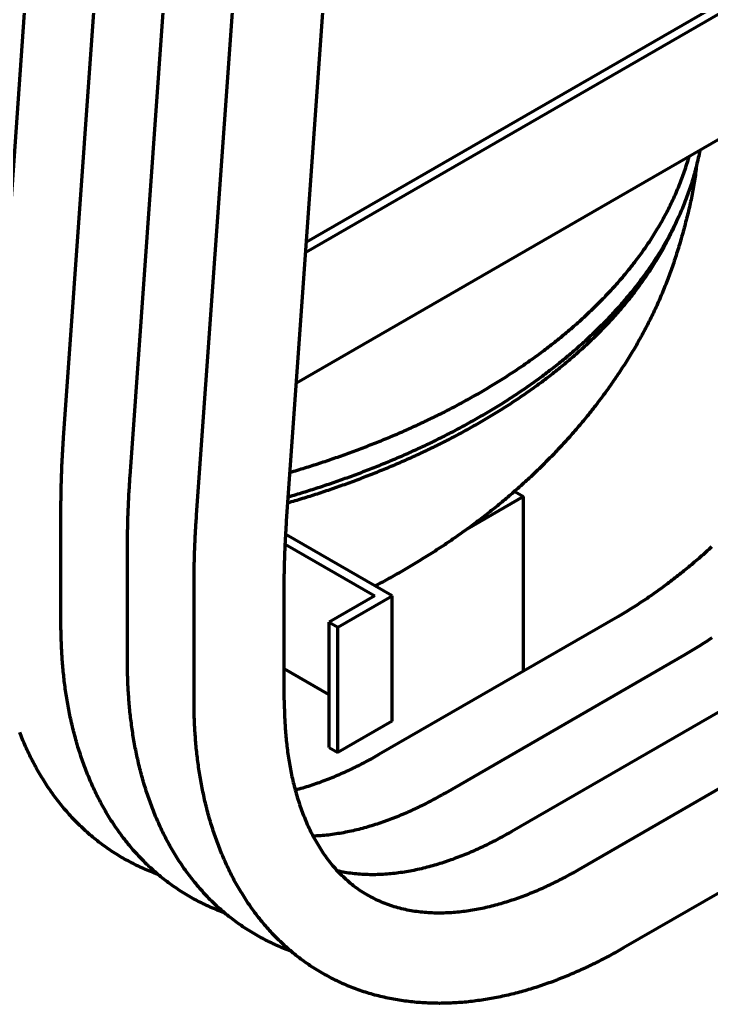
# Model space of a CAD drawing. Header units: millimetres. Extents: x 0 to 2382, y 0 to 420.
# Drawn here: x 328.67 to 346.68, y 42.27 to 67.89 of the extents above; entities that cross this region are included whole.
import ezdxf

# ---------------------------------------------------------------- set-up
doc = ezdxf.new("R2010")
doc.units = ezdxf.units.MM
doc.layers.add('01-VISIBLE', color=7, linetype='CONTINUOUS', lineweight=70)

msp = doc.modelspace()

# ---------------------------------------------------------------- linework, layer by layer
at = {"layer": '01-VISIBLE'}
for p, q in [((328.077, 57.996), (330.047, 85.642)), ((329.809, 56.996), (331.78, 84.642)), ((331.542, 55.996), (333.512, 83.641)), ((333.274, 54.995), (335.245, 82.641)), ((335.618, 54.828), (337.532, 81.68)), ((336.136, 62.099), (352.236, 71.394)), ((352.236, 71.133), (336.117, 61.827)), ((352.236, 67.867), (335.874, 58.421)), ((341.785, 55.465), (340.3, 54.607)), ((341.558, 55.595), (341.514, 55.57)), ((341.558, 55.595), (341.785, 55.465)), ((341.785, 50.918), (341.785, 55.465)), ((329.741, 52.166), (329.741, 55.129)), ((338.369, 52.88), (335.596, 54.482)), ((331.474, 51.166), (331.474, 54.129)), ((335.583, 54.228), (337.917, 52.88)), ((333.206, 50.166), (333.206, 53.129)), ((335.556, 50.166), (335.556, 53.129)), ((337.917, 52.88), (336.729, 52.195)), ((336.955, 52.064), (338.369, 52.88)), ((338.369, 49.614), (338.369, 52.88)), ((344.241, 52.336), (338.019, 48.744)), ((336.729, 52.195), (336.955, 52.064)), ((336.729, 48.929), (336.729, 52.195)), ((336.955, 48.798), (336.955, 52.064)), ((345.974, 51.336), (339.751, 47.744)), ((336.729, 50.3), (335.556, 50.977)), ((347.706, 50.336), (341.484, 46.743)), ((338.369, 49.614), (336.955, 48.798)), ((349.439, 49.336), (343.216, 45.743)), ((336.729, 48.929), (336.955, 48.798)), ((350.614, 47.301), (344.391, 43.708))]:
    msp.add_line(p, q, dxfattribs=at)
for points in [[(346.377, 64.485), (346.368, 64.435), (346.358, 64.386), (346.348, 64.337), (346.337, 64.288), (346.327, 64.24), (346.316, 64.191), (346.304, 64.142), (346.293, 64.093), (346.281, 64.045), (346.268, 63.997), (346.255, 63.948), (346.242, 63.9), (346.229, 63.852), (346.215, 63.804), (346.201, 63.756), (346.187, 63.708), (346.172, 63.66), (346.157, 63.612), (346.142, 63.565), (346.126, 63.517), (346.11, 63.47), (346.094, 63.422), (346.077, 63.375), (346.06, 63.328), (346.043, 63.281), (346.026, 63.234), (346.008, 63.188), (345.99, 63.141), (345.971, 63.095), (345.952, 63.048), (345.933, 63.002), (345.914, 62.956), (345.894, 62.91), (345.875, 62.864), (345.854, 62.818), (345.834, 62.773), (345.813, 62.727), (345.792, 62.682), (345.771, 62.637), (345.749, 62.591), (345.727, 62.546), (345.705, 62.502), (345.683, 62.457), (345.66, 62.412), (345.637, 62.368), (345.614, 62.324), (345.591, 62.279), (345.567, 62.235), (345.543, 62.192), (345.519, 62.148), (345.494, 62.104), (345.469, 62.061), (345.444, 62.017), (345.419, 61.974), (345.394, 61.931), (345.368, 61.888), (345.342, 61.845), (345.316, 61.803), (345.29, 61.76), (345.263, 61.718), (345.236, 61.676), (345.209, 61.634), (345.182, 61.592), (345.154, 61.55), (345.126, 61.509), (345.098, 61.467), (345.07, 61.426), (345.042, 61.385), (345.013, 61.344), (344.984, 61.303), (344.955, 61.262), (344.926, 61.222), (344.896, 61.181), (344.867, 61.141), (344.837, 61.101), (344.807, 61.061), (344.777, 61.021), (344.746, 60.981), (344.716, 60.942), (344.685, 60.903), (344.654, 60.863), (344.622, 60.824), (344.591, 60.785), (344.559, 60.747), (344.528, 60.708), (344.496, 60.67), (344.464, 60.631), (344.431, 60.593), (344.399, 60.555), (344.366, 60.517), (344.333, 60.479), (344.3, 60.442), (344.267, 60.404), (344.234, 60.367), (344.2, 60.33), (344.167, 60.293), (344.133, 60.256), (344.099, 60.219), (344.065, 60.183), (344.03, 60.147), (343.996, 60.11), (343.961, 60.074), (343.927, 60.038), (343.892, 60.002), (343.857, 59.967), (343.821, 59.931), (343.786, 59.896), (343.751, 59.861), (343.715, 59.826), (343.679, 59.791), (343.643, 59.756), (343.607, 59.721), (343.571, 59.687), (343.535, 59.652), (343.498, 59.618), (343.462, 59.584), (343.425, 59.55), (343.388, 59.516), (343.351, 59.483), (343.314, 59.449), (343.277, 59.416), (343.239, 59.383), (343.202, 59.349), (343.164, 59.317), (343.126, 59.284), (343.088, 59.251), (343.051, 59.219), (343.012, 59.186), (342.974, 59.154), (342.936, 59.122), (342.897, 59.09), (342.859, 59.058), (342.82, 59.026), (342.781, 58.995), (342.742, 58.963), (342.703, 58.932), (342.664, 58.901), (342.625, 58.87), (342.586, 58.839), (342.546, 58.808), (342.507, 58.777), (342.467, 58.747), (342.427, 58.717), (342.388, 58.686), (342.348, 58.656), (342.308, 58.626), (342.268, 58.597), (342.227, 58.567), (342.187, 58.537), (342.147, 58.508), (342.106, 58.479), (342.065, 58.449), (342.025, 58.42), (341.984, 58.391), (341.943, 58.363), (341.902, 58.334), (341.861, 58.305), (341.82, 58.277), (341.779, 58.249), (341.737, 58.221), (341.696, 58.193), (341.654, 58.165), (341.613, 58.137), (341.571, 58.109), (341.529, 58.082), (341.487, 58.054), (341.445, 58.027), (341.403, 58), (341.361, 57.973), (341.319, 57.946), (341.277, 57.919), (341.235, 57.893), (341.192, 57.866), (341.15, 57.84), (341.107, 57.813), (341.065, 57.787), (341.022, 57.761), (340.979, 57.735), (340.936, 57.709), (340.894, 57.684), (340.851, 57.658), (340.808, 57.633), (340.764, 57.607), (340.721, 57.582), (340.678, 57.557), (340.635, 57.532), (340.591, 57.507), (340.548, 57.482), (340.504, 57.458), (340.461, 57.433), (340.417, 57.409), (340.373, 57.384), (340.33, 57.36), (340.286, 57.336), (340.242, 57.312), (340.198, 57.288), (340.154, 57.265), (340.11, 57.241), (340.066, 57.218), (340.021, 57.194), (339.977, 57.171), (339.933, 57.148), (339.889, 57.125), (339.844, 57.102), (339.8, 57.079), (339.755, 57.056), (339.71, 57.034), (339.666, 57.011), (339.621, 56.989), (339.576, 56.966), (339.531, 56.944), (339.487, 56.922), (339.442, 56.9), (339.397, 56.878), (339.352, 56.857), (339.307, 56.835), (339.261, 56.813), (339.216, 56.792), (339.171, 56.771), (339.126, 56.749), (339.08, 56.728), (339.035, 56.707), (338.99, 56.686), (338.944, 56.666), (338.899, 56.645), (338.853, 56.624), (338.807, 56.604), (338.762, 56.583), (338.716, 56.563), (338.67, 56.543), (338.624, 56.523), (338.579, 56.503), (338.533, 56.483), (338.487, 56.463), (338.441, 56.444), (338.395, 56.424), (338.349, 56.405), (338.303, 56.385), (338.256, 56.366), (338.21, 56.347), (338.164, 56.328), (338.118, 56.309), (338.071, 56.29), (338.025, 56.271), (337.979, 56.253), (337.932, 56.234), (337.886, 56.216), (337.839, 56.197), (337.793, 56.179), (337.746, 56.161), (337.699, 56.143), (337.653, 56.125), (337.606, 56.107), (337.559, 56.089), (337.513, 56.071), (337.466, 56.054), (337.419, 56.036), (337.372, 56.019), (337.325, 56.002), (337.278, 55.984), (337.231, 55.967), (337.184, 55.95), (337.137, 55.933), (337.09, 55.917), (337.043, 55.9), (336.996, 55.883), (336.948, 55.867), (336.901, 55.85), (336.854, 55.834), (336.807, 55.818), (336.759, 55.801), (336.712, 55.785), (336.665, 55.769), (336.617, 55.754), (336.57, 55.738), (336.522, 55.722), (336.475, 55.706), (336.427, 55.691), (336.38, 55.675), (336.332, 55.66), (336.284, 55.645), (336.237, 55.63), (336.189, 55.615), (336.141, 55.6), (336.094, 55.585), (336.046, 55.57), (335.998, 55.555), (335.95, 55.541), (335.902, 55.526), (335.855, 55.512), (335.807, 55.497), (335.759, 55.483), (335.711, 55.469), (335.663, 55.455)], [(335.709, 56.098), (335.757, 56.113), (335.805, 56.127), (335.853, 56.141), (335.901, 56.156), (335.949, 56.17), (335.997, 56.185), (336.045, 56.2), (336.093, 56.215), (336.141, 56.229), (336.188, 56.244), (336.236, 56.26), (336.284, 56.275), (336.332, 56.29), (336.38, 56.305), (336.427, 56.321), (336.475, 56.337), (336.523, 56.352), (336.57, 56.368), (336.618, 56.384), (336.665, 56.4), (336.713, 56.416), (336.76, 56.432), (336.808, 56.448), (336.855, 56.464), (336.903, 56.481), (336.95, 56.497), (336.997, 56.514), (337.045, 56.531), (337.092, 56.547), (337.139, 56.564), (337.186, 56.581), (337.233, 56.598), (337.281, 56.616), (337.328, 56.633), (337.375, 56.65), (337.422, 56.668), (337.469, 56.685), (337.516, 56.703), (337.563, 56.721), (337.609, 56.738), (337.656, 56.756), (337.703, 56.774), (337.75, 56.793), (337.797, 56.811), (337.843, 56.829), (337.89, 56.848), (337.937, 56.866), (337.983, 56.885), (338.03, 56.903), (338.076, 56.922), (338.123, 56.941), (338.169, 56.96), (338.215, 56.979), (338.262, 56.999), (338.308, 57.018), (338.354, 57.037), (338.4, 57.057), (338.446, 57.077), (338.493, 57.096), (338.539, 57.116), (338.585, 57.136), (338.631, 57.156), (338.677, 57.176), (338.722, 57.197), (338.768, 57.217), (338.814, 57.237), (338.86, 57.258), (338.905, 57.279), (338.951, 57.3), (338.997, 57.32), (339.042, 57.341), (339.088, 57.363), (339.133, 57.384), (339.179, 57.405), (339.224, 57.427), (339.269, 57.448), (339.314, 57.47), (339.36, 57.491), (339.405, 57.513), (339.45, 57.535), (339.495, 57.557), (339.54, 57.58), (339.585, 57.602), (339.63, 57.624), (339.675, 57.647), (339.719, 57.669), (339.764, 57.692), (339.809, 57.715), (339.853, 57.738), (339.898, 57.761), (339.942, 57.784), (339.987, 57.808), (340.031, 57.831), (340.075, 57.854), (340.12, 57.878), (340.164, 57.902), (340.208, 57.926), (340.252, 57.95), (340.296, 57.974), (340.34, 57.998), (340.384, 58.022), (340.427, 58.047), (340.471, 58.071), (340.515, 58.096), (340.558, 58.121), (340.602, 58.146), (340.645, 58.171), (340.689, 58.196), (340.732, 58.221), (340.775, 58.247), (340.819, 58.272), (340.862, 58.298), (340.905, 58.324), (340.948, 58.349), (340.991, 58.375), (341.033, 58.402), (341.076, 58.428), (341.119, 58.454), (341.161, 58.481), (341.204, 58.507), (341.246, 58.534), (341.289, 58.561), (341.331, 58.588), (341.373, 58.615), (341.415, 58.642), (341.457, 58.669), (341.499, 58.697), (341.541, 58.725), (341.583, 58.752), (341.625, 58.78), (341.666, 58.808), (341.708, 58.836), (341.749, 58.864), (341.791, 58.893), (341.832, 58.921), (341.873, 58.95), (341.914, 58.979), (341.955, 59.008), (341.996, 59.037), (342.037, 59.066), (342.078, 59.095), (342.118, 59.125), (342.159, 59.154), (342.199, 59.184), (342.24, 59.214), (342.28, 59.244), (342.32, 59.274), (342.36, 59.304), (342.4, 59.334), (342.44, 59.365), (342.479, 59.395), (342.519, 59.426), (342.559, 59.457), (342.598, 59.488), (342.637, 59.519), (342.676, 59.55), (342.715, 59.582), (342.754, 59.613), (342.793, 59.645), (342.832, 59.677), (342.871, 59.709), (342.909, 59.741), (342.948, 59.774), (342.986, 59.806), (343.024, 59.839), (343.062, 59.871), (343.1, 59.904), (343.138, 59.937), (343.175, 59.97), (343.213, 60.004), (343.25, 60.037), (343.287, 60.071), (343.325, 60.104), (343.362, 60.138), (343.398, 60.172), (343.435, 60.206), (343.472, 60.241), (343.508, 60.275), (343.545, 60.31), (343.581, 60.344), (343.617, 60.379), (343.653, 60.414), (343.688, 60.449), (343.724, 60.485), (343.759, 60.52), (343.795, 60.556), (343.83, 60.592), (343.865, 60.628), (343.9, 60.664), (343.934, 60.7), (343.969, 60.736), (344.003, 60.773), (344.037, 60.809), (344.072, 60.846), (344.105, 60.883), (344.139, 60.92), (344.173, 60.958), (344.206, 60.995), (344.239, 61.033), (344.272, 61.071), (344.305, 61.108), (344.338, 61.146), (344.37, 61.185), (344.403, 61.223), (344.435, 61.262), (344.467, 61.3), (344.498, 61.339), (344.53, 61.378), (344.561, 61.417), (344.593, 61.456), (344.624, 61.496), (344.654, 61.535), (344.685, 61.575), (344.715, 61.615), (344.746, 61.655), (344.776, 61.695), (344.805, 61.736), (344.835, 61.776), (344.864, 61.817), (344.893, 61.858), (344.922, 61.899), (344.951, 61.94), (344.98, 61.981), (345.008, 62.022), (345.036, 62.064), (345.064, 62.106), (345.091, 62.148), (345.119, 62.19), (345.146, 62.232), (345.173, 62.274), (345.199, 62.317), (345.226, 62.359), (345.252, 62.402), (345.278, 62.445), (345.303, 62.488), (345.329, 62.531), (345.354, 62.575), (345.379, 62.618), (345.404, 62.662), (345.428, 62.706), (345.452, 62.75), (345.476, 62.794), (345.5, 62.838), (345.523, 62.883), (345.546, 62.927), (345.569, 62.972), (345.591, 63.017), (345.613, 63.062), (345.635, 63.107), (345.657, 63.152), (345.678, 63.197), (345.699, 63.243), (345.72, 63.289), (345.741, 63.334), (345.761, 63.38), (345.781, 63.426), (345.8, 63.472), (345.82, 63.519), (345.839, 63.565), (345.857, 63.612), (345.876, 63.658), (345.894, 63.705), (345.911, 63.752), (345.929, 63.799), (345.946, 63.846), (345.963, 63.894), (345.979, 63.941), (345.995, 63.988), (346.011, 64.036), (346.026, 64.084), (346.042, 64.132), (346.056, 64.18), (346.071, 64.228), (346.085, 64.276), (346.099, 64.324)], [(346.292, 64.091), (346.286, 64.041), (346.281, 63.991), (346.275, 63.941), (346.268, 63.891), (346.262, 63.842), (346.255, 63.792), (346.248, 63.742), (346.24, 63.693), (346.232, 63.643), (346.224, 63.594), (346.216, 63.544), (346.207, 63.495), (346.198, 63.446), (346.189, 63.396), (346.18, 63.347), (346.17, 63.298), (346.16, 63.249), (346.15, 63.2), (346.139, 63.151), (346.128, 63.102), (346.117, 63.053), (346.106, 63.004), (346.095, 62.955), (346.083, 62.906), (346.071, 62.858), (346.059, 62.809), (346.047, 62.76), (346.035, 62.712), (346.022, 62.663), (346.009, 62.614), (345.997, 62.566), (345.984, 62.518), (345.971, 62.469), (345.958, 62.421), (345.944, 62.372), (345.931, 62.324), (345.917, 62.276), (345.904, 62.228), (345.89, 62.179), (345.876, 62.131), (345.862, 62.083), (345.848, 62.035), (345.833, 61.987), (345.819, 61.939), (345.804, 61.891), (345.789, 61.843), (345.774, 61.795), (345.759, 61.747), (345.744, 61.7), (345.728, 61.652), (345.713, 61.604), (345.697, 61.557), (345.681, 61.509), (345.664, 61.462), (345.648, 61.414), (345.631, 61.367), (345.614, 61.32), (345.597, 61.273), (345.579, 61.226), (345.562, 61.179), (345.544, 61.132), (345.526, 61.085), (345.507, 61.039), (345.489, 60.992), (345.47, 60.946), (345.451, 60.899), (345.432, 60.853), (345.413, 60.806), (345.394, 60.76), (345.375, 60.713), (345.356, 60.667), (345.336, 60.621), (345.316, 60.575), (345.295, 60.53), (345.275, 60.484), (345.254, 60.438), (345.233, 60.393), (345.212, 60.347), (345.191, 60.302), (345.169, 60.256), (345.147, 60.211), (345.125, 60.166), (345.103, 60.121), (345.081, 60.076), (345.059, 60.031), (345.036, 59.987), (345.013, 59.942), (344.99, 59.897), (344.967, 59.853), (344.943, 59.809), (344.92, 59.764), (344.896, 59.72), (344.872, 59.676), (344.848, 59.632), (344.824, 59.588), (344.799, 59.545), (344.774, 59.501), (344.75, 59.457), (344.725, 59.414), (344.699, 59.37), (344.674, 59.327), (344.649, 59.284), (344.623, 59.241), (344.597, 59.198), (344.571, 59.155), (344.545, 59.112), (344.519, 59.07), (344.492, 59.027), (344.465, 58.985), (344.439, 58.942), (344.412, 58.9), (344.385, 58.858), (344.357, 58.816), (344.33, 58.774), (344.302, 58.732), (344.275, 58.69), (344.247, 58.648), (344.219, 58.607), (344.191, 58.565), (344.162, 58.524), (344.134, 58.482), (344.106, 58.441), (344.077, 58.4), (344.048, 58.359), (344.019, 58.318), (343.99, 58.277), (343.961, 58.236), (343.931, 58.196), (343.902, 58.155), (343.872, 58.115), (343.842, 58.074), (343.813, 58.034), (343.782, 57.994), (343.752, 57.954), (343.722, 57.914), (343.692, 57.874), (343.661, 57.834), (343.63, 57.795), (343.599, 57.755), (343.568, 57.716), (343.537, 57.677), (343.506, 57.637), (343.475, 57.598), (343.443, 57.559), (343.412, 57.52), (343.38, 57.481), (343.348, 57.443), (343.316, 57.404), (343.284, 57.366), (343.252, 57.327), (343.219, 57.289), (343.187, 57.251), (343.154, 57.213), (343.121, 57.175), (343.088, 57.137), (343.055, 57.099), (343.022, 57.061), (342.989, 57.024), (342.956, 56.986), (342.922, 56.949), (342.888, 56.912), (342.855, 56.875), (342.821, 56.838), (342.787, 56.801), (342.753, 56.764), (342.719, 56.728), (342.684, 56.691), (342.65, 56.655), (342.615, 56.618), (342.581, 56.582), (342.546, 56.546), (342.511, 56.51), (342.476, 56.474), (342.441, 56.438), (342.405, 56.403), (342.37, 56.367), (342.335, 56.332), (342.299, 56.296), (342.263, 56.261), (342.227, 56.226), (342.191, 56.191), (342.155, 56.156), (342.119, 56.121), (342.083, 56.087), (342.047, 56.052), (342.01, 56.018), (341.974, 55.984), (341.937, 55.949), (341.9, 55.915), (341.863, 55.881), (341.826, 55.847), (341.789, 55.814), (341.752, 55.78), (341.715, 55.747), (341.677, 55.713), (341.64, 55.68), (341.602, 55.647), (341.564, 55.614), (341.527, 55.581), (341.489, 55.548), (341.451, 55.515), (341.413, 55.482), (341.375, 55.45), (341.336, 55.417), (341.298, 55.385), (341.259, 55.353), (341.221, 55.321), (341.182, 55.289), (341.143, 55.257), (341.105, 55.225), (341.066, 55.194), (341.027, 55.162), (340.988, 55.131), (340.948, 55.1), (340.909, 55.068), (340.87, 55.037), (340.83, 55.006), (340.791, 54.976), (340.751, 54.945), (340.711, 54.914), (340.672, 54.884), (340.632, 54.853), (340.592, 54.823), (340.552, 54.793), (340.511, 54.763), (340.471, 54.733), (340.431, 54.703), (340.391, 54.673), (340.35, 54.644), (340.31, 54.614), (340.269, 54.585), (340.228, 54.556), (340.187, 54.527), (340.147, 54.497), (340.106, 54.469), (340.065, 54.44), (340.023, 54.411), (339.982, 54.382), (339.941, 54.354), (339.9, 54.325), (339.858, 54.297), (339.817, 54.269), (339.775, 54.241), (339.734, 54.213), (339.692, 54.185), (339.65, 54.157), (339.608, 54.13), (339.566, 54.102), (339.524, 54.075), (339.482, 54.048), (339.44, 54.02), (339.398, 53.993), (339.356, 53.966), (339.313, 53.939), (339.271, 53.913), (339.228, 53.886), (339.186, 53.86), (339.143, 53.833), (339.101, 53.807), (339.058, 53.781), (339.015, 53.754), (338.972, 53.729), (338.929, 53.703), (338.886, 53.677), (338.843, 53.651), (338.8, 53.626), (338.757, 53.6), (338.713, 53.575), (338.67, 53.55), (338.627, 53.525), (338.583, 53.5), (338.54, 53.475), (338.496, 53.45), (338.452, 53.425), (338.409, 53.401), (338.365, 53.376), (338.321, 53.352), (338.277, 53.328), (338.233, 53.304), (338.189, 53.28), (338.145, 53.256), (338.101, 53.232), (338.057, 53.208), (338.012, 53.185), (337.968, 53.161), (337.924, 53.138)], [(335.652, 55.306), (335.7, 55.32), (335.748, 55.334), (335.796, 55.349), (335.844, 55.363), (335.892, 55.377), (335.94, 55.392), (335.988, 55.407), (336.036, 55.421), (336.084, 55.436), (336.132, 55.451), (336.18, 55.466), (336.228, 55.481), (336.275, 55.496), (336.323, 55.512), (336.371, 55.527), (336.418, 55.542), (336.466, 55.558), (336.514, 55.574), (336.561, 55.589), (336.609, 55.605), (336.656, 55.621), (336.704, 55.637), (336.751, 55.653), (336.799, 55.669), (336.846, 55.686), (336.893, 55.702), (336.941, 55.718), (336.988, 55.735), (337.035, 55.752), (337.083, 55.768), (337.13, 55.785), (337.177, 55.802), (337.224, 55.819), (337.271, 55.836), (337.318, 55.854), (337.365, 55.871), (337.412, 55.888), (337.459, 55.906), (337.506, 55.924), (337.553, 55.941), (337.6, 55.959), (337.647, 55.977), (337.693, 55.995), (337.74, 56.013), (337.787, 56.031), (337.834, 56.05), (337.88, 56.068), (337.927, 56.087), (337.973, 56.105), (338.02, 56.124), (338.066, 56.143), (338.113, 56.162), (338.159, 56.181), (338.205, 56.2), (338.252, 56.219), (338.298, 56.238), (338.344, 56.258), (338.39, 56.277), (338.436, 56.297), (338.482, 56.316), (338.529, 56.336), (338.574, 56.356), (338.62, 56.376), (338.666, 56.396), (338.712, 56.416), (338.758, 56.437), (338.804, 56.457), (338.849, 56.478), (338.895, 56.498), (338.941, 56.519), (338.986, 56.54), (339.032, 56.561), (339.077, 56.582), (339.123, 56.603), (339.168, 56.624), (339.213, 56.646), (339.259, 56.667), (339.304, 56.689), (339.349, 56.711), (339.394, 56.733), (339.439, 56.754), (339.484, 56.776), (339.529, 56.799), (339.574, 56.821), (339.619, 56.843), (339.664, 56.866), (339.709, 56.888), (339.753, 56.911), (339.798, 56.934), (339.842, 56.957), (339.887, 56.98), (339.931, 57.003), (339.976, 57.026), (340.02, 57.05), (340.064, 57.073), (340.109, 57.097), (340.153, 57.12), (340.197, 57.144), (340.241, 57.168), (340.285, 57.192), (340.329, 57.216), (340.373, 57.241), (340.416, 57.265), (340.46, 57.289), (340.504, 57.314), (340.547, 57.339), (340.591, 57.364), (340.634, 57.389), (340.678, 57.414), (340.721, 57.439), (340.764, 57.464), (340.807, 57.49), (340.85, 57.515), (340.894, 57.541), (340.936, 57.567), (340.979, 57.593), (341.022, 57.619), (341.065, 57.645), (341.108, 57.671), (341.15, 57.698), (341.193, 57.724), (341.235, 57.751), (341.277, 57.778), (341.32, 57.805), (341.362, 57.832), (341.404, 57.859), (341.446, 57.886), (341.488, 57.914), (341.53, 57.941), (341.572, 57.969), (341.613, 57.997), (341.655, 58.025), (341.696, 58.053), (341.738, 58.081), (341.779, 58.109), (341.82, 58.138), (341.862, 58.166), (341.903, 58.195), (341.944, 58.224), (341.985, 58.253), (342.025, 58.282), (342.066, 58.311), (342.107, 58.341), (342.147, 58.37), (342.188, 58.4), (342.228, 58.429), (342.268, 58.459), (342.308, 58.489), (342.348, 58.519), (342.388, 58.55), (342.428, 58.58), (342.468, 58.611), (342.508, 58.641), (342.547, 58.672), (342.586, 58.703), (342.626, 58.734), (342.665, 58.766), (342.704, 58.797), (342.743, 58.828), (342.782, 58.86), (342.821, 58.892), (342.859, 58.924), (342.898, 58.956), (342.936, 58.988), (342.974, 59.021), (343.012, 59.053), (343.05, 59.086), (343.088, 59.118), (343.126, 59.151), (343.164, 59.184), (343.201, 59.218), (343.239, 59.251), (343.276, 59.285), (343.313, 59.318), (343.35, 59.352), (343.387, 59.386), (343.424, 59.42), (343.46, 59.454), (343.497, 59.489), (343.533, 59.523), (343.569, 59.558), (343.605, 59.593), (343.641, 59.628), (343.677, 59.663), (343.713, 59.698), (343.748, 59.733), (343.784, 59.769), (343.819, 59.805), (343.854, 59.84), (343.889, 59.876), (343.923, 59.913), (343.958, 59.949), (343.992, 59.985), (344.026, 60.022), (344.061, 60.059), (344.094, 60.096), (344.128, 60.133), (344.162, 60.17), (344.195, 60.207), (344.228, 60.245), (344.261, 60.282), (344.294, 60.32), (344.327, 60.358), (344.36, 60.396), (344.392, 60.435), (344.424, 60.473), (344.456, 60.512), (344.488, 60.55), (344.52, 60.589), (344.551, 60.628), (344.582, 60.668), (344.613, 60.707), (344.644, 60.746), (344.675, 60.786), (344.705, 60.826), (344.735, 60.866), (344.765, 60.906), (344.795, 60.946), (344.825, 60.987), (344.854, 61.027), (344.883, 61.068), (344.912, 61.109), (344.941, 61.15), (344.97, 61.191), (344.998, 61.232), (345.026, 61.274), (345.054, 61.316), (345.082, 61.357), (345.109, 61.399), (345.136, 61.441), (345.163, 61.484), (345.19, 61.526), (345.216, 61.569), (345.243, 61.611), (345.269, 61.654), (345.294, 61.697), (345.32, 61.74), (345.345, 61.784), (345.37, 61.827), (345.395, 61.871), (345.419, 61.915), (345.443, 61.958), (345.467, 62.002), (345.491, 62.047), (345.514, 62.091), (345.538, 62.135), (345.56, 62.18), (345.583, 62.225), (345.605, 62.27), (345.627, 62.315), (345.649, 62.36), (345.671, 62.405), (345.692, 62.45), (345.713, 62.496), (345.733, 62.542), (345.753, 62.588), (345.773, 62.634), (345.793, 62.68), (345.813, 62.726)], [(329.741, 55.129), (329.742, 55.18), (329.742, 55.23), (329.742, 55.281), (329.742, 55.331), (329.743, 55.381), (329.743, 55.432), (329.744, 55.482), (329.745, 55.533), (329.746, 55.583), (329.747, 55.634), (329.748, 55.684), (329.749, 55.735), (329.75, 55.785), (329.751, 55.836), (329.753, 55.886), (329.754, 55.937), (329.756, 55.987), (329.758, 56.038), (329.76, 56.088), (329.762, 56.139), (329.764, 56.189), (329.766, 56.24), (329.768, 56.29), (329.77, 56.34), (329.773, 56.391), (329.775, 56.441), (329.778, 56.492), (329.781, 56.542), (329.783, 56.593), (329.786, 56.643), (329.789, 56.693), (329.792, 56.744), (329.796, 56.794), (329.799, 56.845), (329.802, 56.895), (329.806, 56.945), (329.809, 56.996)], [(331.474, 54.129), (331.474, 54.179), (331.474, 54.23), (331.474, 54.28), (331.475, 54.331), (331.475, 54.381), (331.476, 54.432), (331.476, 54.482), (331.477, 54.533), (331.478, 54.583), (331.479, 54.634), (331.48, 54.684), (331.481, 54.735), (331.482, 54.785), (331.484, 54.836), (331.485, 54.886), (331.487, 54.937), (331.489, 54.987), (331.49, 55.038), (331.492, 55.088), (331.494, 55.138), (331.496, 55.189), (331.498, 55.239), (331.5, 55.29), (331.503, 55.34), (331.505, 55.391), (331.508, 55.441), (331.51, 55.492), (331.513, 55.542), (331.516, 55.592), (331.519, 55.643), (331.522, 55.693), (331.525, 55.744), (331.528, 55.794), (331.531, 55.844), (331.535, 55.895), (331.538, 55.945), (331.542, 55.996)], [(333.206, 53.129), (333.206, 53.179), (333.207, 53.23), (333.207, 53.28), (333.207, 53.331), (333.208, 53.381), (333.208, 53.432), (333.209, 53.482), (333.21, 53.533), (333.21, 53.583), (333.211, 53.634), (333.212, 53.684), (333.214, 53.734), (333.215, 53.785), (333.216, 53.835), (333.218, 53.886), (333.219, 53.936), (333.221, 53.987), (333.223, 54.037), (333.225, 54.088), (333.226, 54.138), (333.229, 54.189), (333.231, 54.239), (333.233, 54.29), (333.235, 54.34), (333.238, 54.39), (333.24, 54.441), (333.243, 54.491), (333.245, 54.542), (333.248, 54.592), (333.251, 54.643), (333.254, 54.693), (333.257, 54.743), (333.26, 54.794), (333.264, 54.844), (333.267, 54.895), (333.271, 54.945), (333.274, 54.995)], [(335.556, 53.129), (335.556, 53.179), (335.557, 53.229), (335.557, 53.279), (335.557, 53.329), (335.558, 53.379), (335.558, 53.429), (335.559, 53.479), (335.56, 53.529), (335.561, 53.579), (335.562, 53.629), (335.563, 53.679), (335.564, 53.729), (335.566, 53.779), (335.567, 53.829), (335.569, 53.879), (335.57, 53.929), (335.572, 53.979), (335.574, 54.029), (335.576, 54.079), (335.578, 54.129), (335.58, 54.179), (335.583, 54.229), (335.585, 54.279), (335.587, 54.329), (335.59, 54.379), (335.593, 54.429), (335.596, 54.479), (335.599, 54.529), (335.602, 54.579), (335.605, 54.629), (335.608, 54.678), (335.611, 54.728), (335.615, 54.778), (335.618, 54.828)], [(346.684, 54.153), (346.647, 54.12), (346.61, 54.086), (346.573, 54.053), (346.536, 54.019), (346.498, 53.986), (346.461, 53.953), (346.423, 53.92), (346.386, 53.887), (346.348, 53.854), (346.31, 53.821), (346.272, 53.789), (346.234, 53.756), (346.196, 53.724), (346.158, 53.692), (346.119, 53.66), (346.081, 53.628), (346.042, 53.596), (346.004, 53.564), (345.965, 53.533), (345.926, 53.501), (345.887, 53.47), (345.848, 53.439), (345.809, 53.408), (345.77, 53.377), (345.73, 53.346), (345.691, 53.315), (345.651, 53.285), (345.611, 53.254), (345.572, 53.224), (345.532, 53.194), (345.492, 53.164), (345.452, 53.134), (345.411, 53.104), (345.371, 53.075), (345.331, 53.045), (345.29, 53.016), (345.249, 52.987), (345.209, 52.958), (345.168, 52.929), (345.127, 52.9), (345.086, 52.872), (345.044, 52.844), (345.003, 52.815), (344.962, 52.787), (344.92, 52.76), (344.879, 52.732), (344.837, 52.704), (344.795, 52.677), (344.753, 52.65), (344.711, 52.623), (344.669, 52.596), (344.627, 52.569), (344.584, 52.542), (344.542, 52.516), (344.499, 52.49), (344.456, 52.464), (344.414, 52.438), (344.371, 52.412), (344.328, 52.387), (344.285, 52.362), (344.241, 52.336)], [(334, 44.626), (333.952, 44.643), (333.905, 44.661), (333.858, 44.679), (333.812, 44.697), (333.765, 44.716), (333.719, 44.736), (333.673, 44.755), (333.626, 44.775), (333.581, 44.796), (333.535, 44.817), (333.489, 44.838), (333.444, 44.86), (333.399, 44.882), (333.354, 44.905), (333.309, 44.928), (333.265, 44.951), (333.221, 44.975), (333.176, 44.999), (333.133, 45.023), (333.089, 45.048), (333.046, 45.074), (333.002, 45.099), (332.959, 45.125), (332.917, 45.152), (332.874, 45.179), (332.832, 45.206), (332.79, 45.234), (332.748, 45.262), (332.707, 45.29), (332.666, 45.319), (332.625, 45.348), (332.584, 45.377), (332.543, 45.407), (332.503, 45.437), (332.463, 45.468), (332.424, 45.499), (332.384, 45.53), (332.345, 45.561), (332.306, 45.593), (332.268, 45.626), (332.229, 45.658), (332.191, 45.691), (332.154, 45.724), (332.116, 45.758), (332.079, 45.792), (332.042, 45.826), (332.006, 45.861), (331.97, 45.895), (331.934, 45.93), (331.898, 45.966), (331.863, 46.002), (331.828, 46.038), (331.793, 46.074), (331.759, 46.111), (331.725, 46.148), (331.691, 46.185), (331.657, 46.222), (331.624, 46.26), (331.591, 46.298), (331.559, 46.336), (331.526, 46.375), (331.494, 46.414), (331.463, 46.453), (331.432, 46.492), (331.401, 46.532), (331.37, 46.571), (331.339, 46.611), (331.309, 46.652), (331.28, 46.692), (331.25, 46.733), (331.221, 46.774), (331.192, 46.815), (331.164, 46.857), (331.136, 46.898), (331.108, 46.94), (331.08, 46.982), (331.053, 47.024), (331.026, 47.067), (331, 47.11), (330.974, 47.152), (330.948, 47.195), (330.922, 47.239), (330.897, 47.282), (330.872, 47.326), (330.847, 47.369), (330.822, 47.413), (330.798, 47.457), (330.775, 47.502), (330.751, 47.546), (330.728, 47.591), (330.705, 47.636), (330.683, 47.68), (330.66, 47.726), (330.638, 47.771), (330.617, 47.816), (330.596, 47.862), (330.574, 47.907), (330.554, 47.953), (330.533, 47.999), (330.513, 48.045), (330.493, 48.091), (330.474, 48.138), (330.455, 48.184), (330.436, 48.23), (330.417, 48.277), (330.399, 48.324), (330.38, 48.371), (330.363, 48.418), (330.345, 48.465), (330.328, 48.512), (330.311, 48.559), (330.294, 48.607), (330.278, 48.654), (330.262, 48.702), (330.246, 48.75), (330.23, 48.797), (330.215, 48.845), (330.2, 48.893), (330.185, 48.941), (330.171, 48.989), (330.157, 49.038), (330.143, 49.086), (330.129, 49.134), (330.116, 49.183), (330.103, 49.231), (330.09, 49.28), (330.077, 49.329), (330.065, 49.377), (330.053, 49.426), (330.041, 49.475), (330.029, 49.524), (330.018, 49.573), (330.007, 49.622), (329.996, 49.671), (329.985, 49.72), (329.975, 49.769), (329.965, 49.818), (329.955, 49.868), (329.945, 49.917), (329.936, 49.966), (329.927, 50.016), (329.918, 50.065), (329.909, 50.115), (329.901, 50.164), (329.893, 50.214), (329.885, 50.264), (329.877, 50.313), (329.87, 50.363), (329.862, 50.413), (329.855, 50.462), (329.848, 50.512), (329.842, 50.562), (329.835, 50.612), (329.829, 50.662), (329.823, 50.712), (329.818, 50.762), (329.812, 50.811), (329.807, 50.861), (329.802, 50.911), (329.797, 50.962), (329.792, 51.012), (329.788, 51.062), (329.784, 51.112), (329.78, 51.162), (329.776, 51.212), (329.772, 51.262), (329.769, 51.312), (329.766, 51.362), (329.763, 51.413), (329.76, 51.463), (329.757, 51.513), (329.755, 51.563), (329.753, 51.613), (329.751, 51.664), (329.749, 51.714), (329.747, 51.764), (329.746, 51.814), (329.745, 51.864), (329.744, 51.915), (329.743, 51.965), (329.742, 52.015), (329.742, 52.065), (329.742, 52.116), (329.741, 52.166)], [(346.694, 51.787), (346.653, 51.759), (346.611, 51.732), (346.569, 51.704), (346.527, 51.677), (346.486, 51.649), (346.443, 51.622), (346.401, 51.595), (346.359, 51.569), (346.317, 51.542), (346.274, 51.516), (346.232, 51.49), (346.189, 51.464), (346.146, 51.438), (346.103, 51.412), (346.06, 51.387), (346.017, 51.361), (345.974, 51.336)], [(335.732, 43.626), (335.685, 43.643), (335.638, 43.661), (335.591, 43.679), (335.544, 43.697), (335.498, 43.716), (335.451, 43.735), (335.405, 43.755), (335.359, 43.775), (335.313, 43.796), (335.267, 43.817), (335.222, 43.838), (335.177, 43.86), (335.131, 43.882), (335.086, 43.904), (335.042, 43.927), (334.997, 43.951), (334.953, 43.974), (334.909, 43.999), (334.865, 44.023), (334.821, 44.048), (334.778, 44.073), (334.735, 44.099), (334.692, 44.125), (334.649, 44.152), (334.607, 44.179), (334.564, 44.206), (334.522, 44.233), (334.481, 44.261), (334.439, 44.29), (334.398, 44.318), (334.357, 44.348), (334.316, 44.377), (334.276, 44.407), (334.236, 44.437), (334.196, 44.468), (334.156, 44.498), (334.117, 44.53), (334.078, 44.561), (334.039, 44.593), (334, 44.625), (333.962, 44.658), (333.924, 44.691), (333.886, 44.724), (333.849, 44.758), (333.812, 44.792), (333.775, 44.826), (333.738, 44.86), (333.702, 44.895), (333.666, 44.93), (333.631, 44.966), (333.595, 45.001), (333.56, 45.037), (333.525, 45.074), (333.491, 45.11), (333.457, 45.147), (333.423, 45.185), (333.39, 45.222), (333.356, 45.26), (333.324, 45.298), (333.291, 45.336), (333.259, 45.375), (333.227, 45.413), (333.195, 45.453), (333.164, 45.492), (333.133, 45.531), (333.102, 45.571), (333.072, 45.611), (333.042, 45.652), (333.012, 45.692), (332.983, 45.733), (332.954, 45.774), (332.925, 45.815), (332.896, 45.856), (332.868, 45.898), (332.84, 45.94), (332.813, 45.982), (332.786, 46.024), (332.759, 46.067), (332.732, 46.109), (332.706, 46.152), (332.68, 46.195), (332.654, 46.238), (332.629, 46.282), (332.604, 46.325), (332.579, 46.369), (332.555, 46.413), (332.531, 46.457), (332.507, 46.502), (332.484, 46.546), (332.46, 46.591), (332.438, 46.635), (332.415, 46.68), (332.393, 46.725), (332.371, 46.771), (332.349, 46.816), (332.328, 46.861), (332.307, 46.907), (332.286, 46.953), (332.266, 46.999), (332.246, 47.045), (332.226, 47.091), (332.206, 47.137), (332.187, 47.184), (332.168, 47.23), (332.149, 47.277), (332.131, 47.324), (332.113, 47.371), (332.095, 47.418), (332.078, 47.465), (332.06, 47.512), (332.043, 47.559), (332.027, 47.607), (332.01, 47.654), (331.994, 47.702), (331.978, 47.749), (331.963, 47.797), (331.948, 47.845), (331.933, 47.893), (331.918, 47.941), (331.903, 47.989), (331.889, 48.037), (331.875, 48.086), (331.862, 48.134), (331.848, 48.183), (331.835, 48.231), (331.822, 48.28), (331.809, 48.328), (331.797, 48.377), (331.785, 48.426), (331.773, 48.475), (331.762, 48.524), (331.75, 48.573), (331.739, 48.622), (331.728, 48.671), (331.718, 48.72), (331.707, 48.769), (331.697, 48.818), (331.687, 48.867), (331.678, 48.917), (331.668, 48.966), (331.659, 49.016), (331.65, 49.065), (331.642, 49.115), (331.633, 49.164), (331.625, 49.214), (331.617, 49.263), (331.609, 49.313), (331.602, 49.363), (331.595, 49.412), (331.588, 49.462), (331.581, 49.512), (331.574, 49.562), (331.568, 49.612), (331.562, 49.661), (331.556, 49.711), (331.55, 49.761), (331.545, 49.811), (331.539, 49.861), (331.534, 49.911), (331.529, 49.961), (331.525, 50.011), (331.52, 50.061), (331.516, 50.111), (331.512, 50.162), (331.508, 50.212), (331.505, 50.262), (331.501, 50.312), (331.498, 50.362), (331.495, 50.412), (331.492, 50.462), (331.49, 50.513), (331.487, 50.563), (331.485, 50.613), (331.483, 50.663), (331.481, 50.714), (331.48, 50.764), (331.478, 50.814), (331.477, 50.864), (331.476, 50.914), (331.475, 50.965), (331.475, 51.015), (331.474, 51.065), (331.474, 51.116), (331.474, 51.166)], [(344.391, 43.708), (344.348, 43.683), (344.304, 43.658), (344.26, 43.634), (344.217, 43.609), (344.173, 43.585), (344.129, 43.561), (344.085, 43.537), (344.041, 43.513), (343.997, 43.489), (343.953, 43.466), (343.908, 43.442), (343.864, 43.419), (343.819, 43.396), (343.775, 43.373), (343.73, 43.351), (343.685, 43.328), (343.64, 43.306), (343.595, 43.284), (343.55, 43.262), (343.505, 43.24), (343.46, 43.219), (343.414, 43.198), (343.369, 43.176), (343.324, 43.155), (343.278, 43.135), (343.232, 43.114), (343.186, 43.094), (343.141, 43.074), (343.095, 43.054), (343.049, 43.034), (343.003, 43.014), (342.956, 42.995), (342.91, 42.976), (342.864, 42.957), (342.817, 42.938), (342.771, 42.919), (342.724, 42.901), (342.677, 42.883), (342.63, 42.865), (342.584, 42.847), (342.537, 42.83), (342.49, 42.813), (342.442, 42.796), (342.395, 42.779), (342.348, 42.762), (342.301, 42.746), (342.253, 42.73), (342.206, 42.714), (342.158, 42.699), (342.11, 42.683), (342.063, 42.668), (342.015, 42.653), (341.967, 42.638), (341.919, 42.624), (341.871, 42.61), (341.823, 42.596), (341.774, 42.582), (341.726, 42.569), (341.678, 42.556), (341.629, 42.543), (341.581, 42.53), (341.532, 42.518), (341.484, 42.506), (341.435, 42.494), (341.386, 42.482), (341.337, 42.471), (341.289, 42.46), (341.24, 42.449), (341.191, 42.439), (341.142, 42.429), (341.092, 42.419), (341.043, 42.409), (340.994, 42.4), (340.945, 42.391), (340.895, 42.382), (340.846, 42.374), (340.797, 42.366), (340.747, 42.358), (340.698, 42.35), (340.648, 42.343), (340.598, 42.336), (340.549, 42.33), (340.499, 42.323), (340.449, 42.317), (340.399, 42.312), (340.35, 42.306), (340.3, 42.301), (340.25, 42.297), (340.2, 42.292), (340.15, 42.288), (340.1, 42.285), (340.05, 42.281), (340, 42.278), (339.95, 42.276), (339.9, 42.273), (339.85, 42.271), (339.8, 42.27), (339.75, 42.268), (339.7, 42.267), (339.65, 42.267), (339.599, 42.266), (339.549, 42.267), (339.499, 42.267), (339.449, 42.268), (339.399, 42.269), (339.349, 42.271), (339.299, 42.273), (339.249, 42.275), (339.199, 42.278), (339.149, 42.281), (339.099, 42.284), (339.049, 42.288), (338.999, 42.292), (338.949, 42.297), (338.899, 42.302), (338.849, 42.307), (338.8, 42.313), (338.75, 42.319), (338.7, 42.325), (338.651, 42.332), (338.601, 42.339), (338.552, 42.347), (338.502, 42.355), (338.453, 42.364), (338.403, 42.372), (338.354, 42.382), (338.305, 42.391), (338.256, 42.401), (338.207, 42.412), (338.158, 42.423), (338.109, 42.434), (338.06, 42.446), (338.012, 42.458), (337.963, 42.47), (337.915, 42.483), (337.867, 42.497), (337.818, 42.51), (337.77, 42.525), (337.722, 42.539), (337.675, 42.554), (337.627, 42.57), (337.579, 42.585), (337.532, 42.602), (337.485, 42.618), (337.438, 42.635), (337.391, 42.653), (337.344, 42.67), (337.297, 42.689), (337.251, 42.707), (337.204, 42.726), (337.158, 42.746), (337.112, 42.766), (337.066, 42.786), (337.021, 42.807), (336.975, 42.828), (336.93, 42.849), (336.885, 42.871), (336.84, 42.894), (336.795, 42.916), (336.751, 42.939), (336.707, 42.963), (336.663, 42.987), (336.619, 43.011), (336.575, 43.036), (336.532, 43.061), (336.489, 43.086), (336.446, 43.112), (336.403, 43.138), (336.361, 43.165), (336.318, 43.192), (336.276, 43.219), (336.235, 43.247), (336.193, 43.275), (336.152, 43.303), (336.111, 43.332), (336.07, 43.361), (336.03, 43.391), (335.989, 43.421), (335.95, 43.451), (335.91, 43.481), (335.87, 43.512), (335.831, 43.544), (335.792, 43.575), (335.754, 43.607), (335.716, 43.64), (335.678, 43.672), (335.64, 43.705), (335.602, 43.738), (335.565, 43.772), (335.528, 43.806), (335.492, 43.84), (335.455, 43.875), (335.419, 43.91), (335.384, 43.945), (335.348, 43.98), (335.313, 44.016), (335.278, 44.052), (335.244, 44.088), (335.21, 44.125), (335.176, 44.162), (335.142, 44.199), (335.109, 44.237), (335.076, 44.274), (335.043, 44.312), (335.011, 44.351), (334.979, 44.389), (334.947, 44.428), (334.916, 44.467), (334.885, 44.506), (334.854, 44.546), (334.824, 44.586), (334.793, 44.626), (334.764, 44.666), (334.734, 44.706), (334.705, 44.747), (334.676, 44.788), (334.647, 44.829), (334.619, 44.87), (334.591, 44.912), (334.564, 44.954), (334.536, 44.996), (334.509, 45.038), (334.482, 45.08), (334.456, 45.123), (334.43, 45.166), (334.404, 45.209), (334.379, 45.252), (334.354, 45.295), (334.329, 45.339), (334.304, 45.382), (334.28, 45.426), (334.256, 45.47), (334.232, 45.514), (334.209, 45.559), (334.186, 45.603), (334.164, 45.648), (334.141, 45.693), (334.119, 45.738), (334.097, 45.783), (334.076, 45.828), (334.055, 45.874), (334.034, 45.919), (334.013, 45.965), (333.993, 46.011), (333.973, 46.057), (333.953, 46.103), (333.934, 46.149), (333.915, 46.195), (333.896, 46.242), (333.877, 46.288), (333.859, 46.335), (333.841, 46.382), (333.823, 46.428), (333.806, 46.475), (333.789, 46.523), (333.772, 46.57), (333.755, 46.617), (333.739, 46.664), (333.723, 46.712), (333.707, 46.759), (333.692, 46.807), (333.677, 46.855), (333.662, 46.903), (333.647, 46.951), (333.633, 46.999), (333.619, 47.047), (333.605, 47.095), (333.591, 47.143), (333.578, 47.191), (333.565, 47.24), (333.552, 47.288), (333.54, 47.337), (333.527, 47.385), (333.515, 47.434), (333.504, 47.483), (333.492, 47.531), (333.481, 47.58), (333.47, 47.629), (333.459, 47.678), (333.449, 47.727), (333.438, 47.776), (333.428, 47.825), (333.418, 47.874), (333.409, 47.923), (333.4, 47.973), (333.391, 48.022), (333.382, 48.071), (333.373, 48.121), (333.365, 48.17), (333.357, 48.219), (333.349, 48.269), (333.341, 48.318), (333.334, 48.368), (333.326, 48.418), (333.319, 48.467), (333.313, 48.517), (333.306, 48.566), (333.3, 48.616), (333.294, 48.666), (333.288, 48.716), (333.282, 48.765), (333.277, 48.815), (333.271, 48.865), (333.266, 48.915), (333.261, 48.965), (333.257, 49.015), (333.252, 49.065), (333.248, 49.115), (333.244, 49.164), (333.241, 49.214), (333.237, 49.264), (333.234, 49.314), (333.23, 49.364), (333.227, 49.414), (333.225, 49.464), (333.222, 49.514), (333.22, 49.565), (333.218, 49.615), (333.216, 49.665), (333.214, 49.715), (333.212, 49.765), (333.211, 49.815), (333.21, 49.865), (333.209, 49.915), (333.208, 49.965), (333.207, 50.015), (333.207, 50.065), (333.206, 50.115), (333.206, 50.166)], [(335.556, 50.166), (335.556, 50.115), (335.557, 50.065), (335.557, 50.015), (335.558, 49.964), (335.559, 49.914), (335.56, 49.864), (335.562, 49.814), (335.564, 49.763), (335.566, 49.713), (335.568, 49.663), (335.57, 49.613), (335.573, 49.563), (335.576, 49.512), (335.579, 49.462), (335.582, 49.412), (335.586, 49.362), (335.59, 49.312), (335.594, 49.262), (335.599, 49.212), (335.603, 49.162), (335.608, 49.112), (335.614, 49.062), (335.619, 49.012), (335.625, 48.962), (335.631, 48.912), (335.637, 48.862), (335.644, 48.812), (335.651, 48.762), (335.658, 48.713), (335.666, 48.663), (335.673, 48.613), (335.682, 48.564), (335.69, 48.514), (335.699, 48.465), (335.708, 48.415), (335.717, 48.366), (335.727, 48.316), (335.736, 48.267), (335.747, 48.218), (335.757, 48.169), (335.768, 48.12), (335.779, 48.071), (335.791, 48.022), (335.803, 47.973), (335.815, 47.924), (335.828, 47.875), (335.841, 47.827), (335.854, 47.778), (335.868, 47.73), (335.882, 47.682), (335.896, 47.634), (335.911, 47.585), (335.926, 47.537), (335.941, 47.49), (335.957, 47.442), (335.973, 47.394), (335.99, 47.347), (336.007, 47.3), (336.024, 47.252), (336.042, 47.205), (336.06, 47.159), (336.079, 47.112), (336.098, 47.065), (336.117, 47.019), (336.137, 46.973), (336.157, 46.927), (336.178, 46.881), (336.199, 46.835), (336.221, 46.79), (336.243, 46.745), (336.265, 46.7), (336.288, 46.655), (336.311, 46.61), (336.335, 46.566), (336.359, 46.522), (336.384, 46.478), (336.409, 46.435), (336.435, 46.392), (336.461, 46.349), (336.488, 46.306), (336.515, 46.264), (336.542, 46.222), (336.57, 46.18), (336.599, 46.139), (336.628, 46.098), (336.658, 46.057), (336.688, 46.017), (336.718, 45.977), (336.749, 45.937), (336.781, 45.898), (336.813, 45.859), (336.845, 45.821), (336.878, 45.783), (336.912, 45.746), (336.946, 45.709), (336.981, 45.672), (337.016, 45.636), (337.051, 45.601), (337.087, 45.566), (337.124, 45.531), (337.161, 45.497), (337.199, 45.464), (337.237, 45.431), (337.275, 45.399), (337.314, 45.367), (337.354, 45.336), (337.393, 45.305), (337.434, 45.275), (337.475, 45.246), (337.516, 45.217), (337.558, 45.189), (337.6, 45.162), (337.642, 45.135), (337.685, 45.109), (337.729, 45.083)], [(332.267, 45.626), (332.22, 45.643), (332.173, 45.661), (332.126, 45.679), (332.079, 45.698), (332.033, 45.716), (331.986, 45.736), (331.94, 45.755), (331.894, 45.776), (331.848, 45.796), (331.802, 45.817), (331.757, 45.838), (331.712, 45.86), (331.667, 45.882), (331.622, 45.905), (331.577, 45.928), (331.532, 45.951), (331.488, 45.975), (331.444, 45.999), (331.4, 46.024), (331.357, 46.049), (331.313, 46.074), (331.27, 46.1), (331.227, 46.126), (331.184, 46.152), (331.142, 46.179), (331.1, 46.206), (331.058, 46.234), (331.016, 46.262), (330.974, 46.29), (330.933, 46.319), (330.892, 46.348), (330.851, 46.377), (330.811, 46.407), (330.771, 46.437), (330.731, 46.468), (330.691, 46.499), (330.652, 46.53), (330.613, 46.562), (330.574, 46.594), (330.535, 46.626), (330.497, 46.658), (330.459, 46.691), (330.421, 46.725), (330.384, 46.758), (330.347, 46.792), (330.31, 46.826), (330.274, 46.861), (330.237, 46.896), (330.201, 46.931), (330.166, 46.966), (330.13, 47.002), (330.095, 47.038), (330.061, 47.074), (330.026, 47.111), (329.992, 47.148), (329.958, 47.185), (329.925, 47.222), (329.892, 47.26), (329.859, 47.298), (329.826, 47.336), (329.794, 47.375), (329.762, 47.414), (329.73, 47.453), (329.699, 47.492), (329.668, 47.532), (329.637, 47.572), (329.607, 47.612), (329.577, 47.652), (329.547, 47.692), (329.518, 47.733), (329.489, 47.774), (329.46, 47.815), (329.432, 47.857), (329.403, 47.898), (329.376, 47.94), (329.348, 47.982), (329.321, 48.025), (329.294, 48.067), (329.267, 48.11), (329.241, 48.153), (329.215, 48.196), (329.19, 48.239), (329.164, 48.282), (329.139, 48.326), (329.114, 48.37), (329.09, 48.414), (329.066, 48.458), (329.042, 48.502), (329.019, 48.546), (328.996, 48.591), (328.973, 48.636), (328.95, 48.681), (328.928, 48.726), (328.906, 48.771), (328.884, 48.816), (328.863, 48.862), (328.842, 48.907), (328.821, 48.953), (328.801, 48.999), (328.781, 49.045), (328.761, 49.091), (328.741, 49.138), (328.722, 49.184), (328.703, 49.231), (328.685, 49.277), (328.666, 49.324)], [(338.019, 48.744), (337.975, 48.719), (337.931, 48.694), (337.887, 48.669), (337.843, 48.645), (337.799, 48.62), (337.755, 48.596), (337.71, 48.572), (337.666, 48.548), (337.621, 48.525), (337.576, 48.502), (337.531, 48.479), (337.486, 48.456), (337.441, 48.433), (337.396, 48.411), (337.351, 48.389), (337.305, 48.367), (337.26, 48.345), (337.214, 48.323), (337.168, 48.302), (337.122, 48.281), (337.076, 48.26), (337.03, 48.24), (336.984, 48.22), (336.938, 48.2), (336.891, 48.18), (336.845, 48.16), (336.798, 48.141), (336.751, 48.122), (336.705, 48.104), (336.658, 48.085), (336.611, 48.067), (336.563, 48.049), (336.516, 48.032), (336.469, 48.014), (336.421, 47.998), (336.373, 47.981), (336.326, 47.964), (336.278, 47.948), (336.23, 47.933), (336.182, 47.917), (336.134, 47.902), (336.086, 47.887), (336.037, 47.873), (335.989, 47.859), (335.94, 47.845), (335.892, 47.832), (335.843, 47.819)], [(339.751, 47.744), (339.708, 47.719), (339.664, 47.694), (339.62, 47.669), (339.577, 47.645), (339.533, 47.621), (339.489, 47.597), (339.445, 47.573), (339.4, 47.549), (339.356, 47.526), (339.312, 47.503), (339.267, 47.48), (339.222, 47.457), (339.178, 47.435), (339.133, 47.413), (339.088, 47.391), (339.043, 47.369), (338.997, 47.347), (338.952, 47.326), (338.907, 47.305), (338.861, 47.284), (338.815, 47.263), (338.77, 47.243), (338.724, 47.223), (338.678, 47.203), (338.632, 47.183), (338.585, 47.164), (338.539, 47.144), (338.493, 47.126), (338.446, 47.107), (338.399, 47.089), (338.353, 47.071), (338.306, 47.053), (338.259, 47.035), (338.212, 47.018), (338.165, 47.001), (338.117, 46.985), (338.07, 46.968), (338.022, 46.952), (337.975, 46.937), (337.927, 46.921), (337.879, 46.906), (337.832, 46.891), (337.784, 46.877), (337.735, 46.863), (337.687, 46.849), (337.639, 46.835), (337.591, 46.822), (337.542, 46.81), (337.494, 46.797), (337.445, 46.785), (337.396, 46.773), (337.347, 46.762), (337.298, 46.751), (337.249, 46.741), (337.2, 46.73), (337.151, 46.721), (337.102, 46.711), (337.053, 46.702), (337.003, 46.694), (336.954, 46.686), (336.904, 46.678), (336.855, 46.671), (336.805, 46.664), (336.755, 46.657), (336.706, 46.651), (336.656, 46.646), (336.606, 46.641), (336.556, 46.636), (336.506, 46.632), (336.456, 46.628), (336.406, 46.625), (336.356, 46.622), (336.306, 46.62)], [(341.484, 46.743), (341.44, 46.718), (341.396, 46.694), (341.353, 46.669), (341.309, 46.645), (341.265, 46.62), (341.221, 46.596), (341.177, 46.573), (341.133, 46.549), (341.088, 46.526), (341.044, 46.503), (340.999, 46.48), (340.954, 46.457), (340.91, 46.434), (340.865, 46.412), (340.82, 46.39), (340.774, 46.368), (340.729, 46.347), (340.684, 46.325), (340.638, 46.304), (340.593, 46.283), (340.547, 46.262), (340.501, 46.242), (340.455, 46.222), (340.409, 46.202), (340.363, 46.182), (340.317, 46.163), (340.27, 46.144), (340.224, 46.125), (340.177, 46.106), (340.131, 46.088), (340.084, 46.07), (340.037, 46.052), (339.99, 46.035), (339.943, 46.017), (339.896, 46.001), (339.848, 45.984), (339.801, 45.968), (339.753, 45.952), (339.706, 45.936), (339.658, 45.92), (339.61, 45.905), (339.562, 45.891), (339.514, 45.876), (339.466, 45.862), (339.418, 45.848), (339.369, 45.835), (339.321, 45.822), (339.272, 45.809), (339.224, 45.796), (339.175, 45.784), (339.126, 45.773), (339.078, 45.761), (339.029, 45.751), (338.98, 45.74), (338.93, 45.73), (338.881, 45.72), (338.832, 45.711), (338.783, 45.702), (338.733, 45.693), (338.684, 45.685), (338.634, 45.677), (338.584, 45.67), (338.535, 45.663), (338.485, 45.657), (338.435, 45.651), (338.385, 45.645), (338.335, 45.64), (338.286, 45.636), (338.236, 45.631), (338.185, 45.628), (338.135, 45.625), (338.085, 45.622), (338.035, 45.62), (337.985, 45.618), (337.935, 45.617), (337.885, 45.617), (337.835, 45.617), (337.784, 45.617), (337.734, 45.618), (337.684, 45.62), (337.634, 45.622), (337.584, 45.625), (337.534, 45.628), (337.484, 45.632), (337.434, 45.637), (337.384, 45.642), (337.334, 45.648), (337.284, 45.654), (337.235, 45.661), (337.185, 45.669), (337.136, 45.677), (337.086, 45.686), (337.037, 45.695), (336.988, 45.705), (336.939, 45.716)], [(343.216, 45.743), (343.172, 45.718), (343.129, 45.693), (343.085, 45.669), (343.041, 45.644), (342.997, 45.62), (342.953, 45.596), (342.909, 45.572), (342.864, 45.548), (342.82, 45.525), (342.775, 45.502), (342.73, 45.479), (342.686, 45.456), (342.641, 45.434), (342.596, 45.411), (342.55, 45.389), (342.505, 45.367), (342.46, 45.346), (342.414, 45.324), (342.369, 45.303), (342.323, 45.282), (342.277, 45.261), (342.231, 45.241), (342.185, 45.221), (342.139, 45.201), (342.093, 45.181), (342.047, 45.162), (342, 45.142), (341.953, 45.124), (341.907, 45.105), (341.86, 45.087), (341.813, 45.069), (341.766, 45.051), (341.719, 45.033), (341.672, 45.016), (341.624, 44.999), (341.577, 44.982), (341.529, 44.966), (341.482, 44.95), (341.434, 44.934), (341.386, 44.919), (341.338, 44.904), (341.29, 44.889), (341.242, 44.875), (341.194, 44.86), (341.145, 44.847), (341.097, 44.833), (341.048, 44.82), (341, 44.807), (340.951, 44.795), (340.902, 44.783), (340.853, 44.771), (340.804, 44.76), (340.755, 44.749), (340.706, 44.739), (340.657, 44.728), (340.608, 44.719), (340.558, 44.709), (340.509, 44.7), (340.459, 44.692), (340.41, 44.684), (340.36, 44.676), (340.31, 44.669), (340.26, 44.662), (340.211, 44.656), (340.161, 44.65), (340.111, 44.644), (340.061, 44.639), (340.011, 44.635), (339.96, 44.631), (339.91, 44.627), (339.86, 44.624), (339.81, 44.622), (339.76, 44.62), (339.709, 44.618), (339.659, 44.617), (339.609, 44.616), (339.559, 44.617), (339.508, 44.617), (339.458, 44.618), (339.408, 44.62), (339.358, 44.622), (339.307, 44.625), (339.257, 44.629), (339.207, 44.633), (339.157, 44.637), (339.107, 44.643), (339.057, 44.649), (339.007, 44.655), (338.958, 44.662), (338.908, 44.67), (338.858, 44.678), (338.809, 44.687), (338.76, 44.697), (338.71, 44.707), (338.661, 44.718), (338.613, 44.73), (338.564, 44.742), (338.515, 44.756), (338.467, 44.769), (338.419, 44.784), (338.371, 44.799), (338.323, 44.815), (338.276, 44.831), (338.228, 44.848), (338.181, 44.866), (338.135, 44.885), (338.088, 44.904), (338.042, 44.924), (337.996, 44.945), (337.951, 44.966), (337.906, 44.988), (337.861, 45.011), (337.816, 45.034), (337.772, 45.058), (337.729, 45.083)]]:
    msp.add_lwpolyline(points, dxfattribs=at)

doc.saveas('drawing.dxf')
